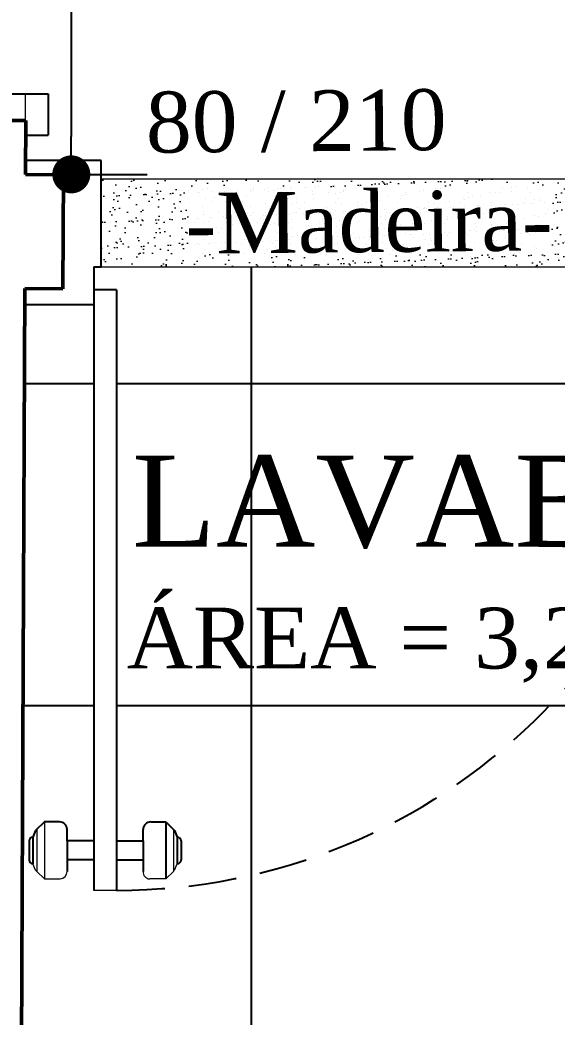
# Model space of a CAD drawing. Header units: millimetres. Extents: x 103208 to 171806, y -164 to 10038.
# Drawn here: x 109023.9 to 109094.6, y 7071 to 7202.2 of the extents above; entities that cross this region are included whole.
import ezdxf

# ---------------------------------------------------------------- set-up
doc = ezdxf.new("R2010")
doc.units = ezdxf.units.MM
doc.linetypes.add('HIDDEN', pattern=[9.525, 6.35, -3.175])
for name, color, linetype in [('ACESSORIOS', 2, 'Continuous'), ('Piso', 55, 'Continuous'), ('PORTAS', 3, 'Continuous'), ('Portas-Cotas', 2, 'Continuous'), ('Portas-Projeção', 55, 'HIDDEN')]:
    doc.layers.add(name, color=color, linetype=linetype)
for name, color, linetype, lineweight in [('Hachura', 1, 'Continuous', 9), ('Parede Baixa', 5, 'Continuous', 50), ('Pisos Externos', 15, 'Continuous', 9), ('Portas - Janelas', 2, 'Continuous', 20)]:
    doc.layers.add(name, color=color, linetype=linetype, lineweight=lineweight)
doc.styles.add('Valéria', font='romantic.ttf', dxfattribs={"height": 10})
doc.dimstyles.new('Cota - 50', dxfattribs={"dimtxt": 10, "dimasz": 5, "dimexe": 10, "dimexo": 20, "dimgap": 5, "dimtad": 1, "dimtxsty": 'Valéria', "dimblk": 'DOT', "dimcen": 0, "dimclrd": 12, "dimclre": 12, "dimclrt": 2, "dimazin": 2, "dimtfac": 1, "dimtix": 1, "dimtmove": 0, "dimatfit": 3, "dimldrblk": 'DOT', "dimfxl": 1, "dimarcsym": 0})

# ---------------------------------------------------------------- blocks, each defined once
blk = doc.blocks.new('_Dot')
at = {"color": 0, "linetype": 'ByBlock', "lineweight": -2}
blk.add_line((-0.5, 0), (-1, 0), dxfattribs=at)
at = {"color": 0, "linetype": 'ByBlock', "const_width": 0.5}
blk.add_lwpolyline([(-0.25, 0, 1), (0.25, 0, 1)], format="xyb", close=True, dxfattribs=at)
blk = doc.blocks.new('*D1116')
at = {"color": 12, "lineweight": -2, "transparency": 16777216}
for p, q in [((109030.06, 7281.42), (109040.66, 7281.42)), ((109030.66, 7276.42), (109030.66, 7186.87)), ((109029.86, 7181.87), (109040.66, 7181.87))]:
    blk.add_line(p, q, dxfattribs=at)
at = {"layer": 'Defpoints', "color": 0, "transparency": 16777216}
for p in [(109010.06, 7281.42, 9825), (109009.86, 7181.87, -114808.76), (109030.66, 7181.87)]:
    blk.add_point(p, dxfattribs=at)
at = {"color": 12, "lineweight": -2, "transparency": 16777216, "xscale": 5, "yscale": 5, "zscale": 5}
for p, rotation in [((109030.66, 7281.42), 90), ((109030.66, 7181.87), 270)]:
    blk.add_blockref('_Dot', p, dxfattribs=dict(at, rotation=rotation))
at = {"color": 2, "transparency": 16777216, "insert": (109020.55, 7231.65), "char_height": 10, "attachment_point": 5, "rotation": 90, "style": 'Valéria'}
blk.add_mtext('100', dxfattribs=at)

msp = doc.modelspace()

# ---------------------------------------------------------------- hatches: boundary and pattern name
at = {"layer": 'Piso'}
h = msp.add_hatch(dxfattribs=at)
h.set_pattern_fill('ANSI37', color=256, scale=13.333333, angle=-45)
h.set_pattern_definition([(360, (-5584.31, 0), (3e-14, 42.333333), []), (90, (-5584.31, 0), (-42.333333, 3e-14), [])])
h.paths.add_polyline_path([(109095.70724, 7072.53175), (109095.79851, 7075.19891), (109095.98094, 7077.86139), (109096.39393, 7080.43647), (109097.17967, 7082.92327), (109098.32123, 7085.26814), (109099.01208, 7086.27779), (109024.17195, 7086.27779), (109023.9537, 7040.4907), (109173.952, 7039.77573), (109173.95394, 7040.18322), (109168.88034, 7040.18322), (109168.88034, 7040.21474), (109168.88034, 7042.3697), (109168.50817, 7042.62279), (109168.20521, 7042.98917), (109168.15479, 7043.08973), (109168.07314, 7043.21812), (109167.89677, 7043.7113), (109167.80608, 7044.34001), (109167.83023, 7044.34119), (109167.83023, 7060.80629), (109167.89677, 7061.26758), (109168.07314, 7061.76076), (109168.34514, 7062.18846), (109168.5677, 7062.38213), (109168.66852, 7062.49607), (109169.14438, 7062.71883), (109169.42953, 7062.74204), (109169.60138, 7062.76099), (109169.83528, 7062.486), (109169.88208, 7062.01685), (109169.625, 7061.68095), (109169.50182, 7061.72366), (109169.45173, 7061.71914), (109169.40564, 7061.71061), (109169.30514, 7061.66357), (109169.20663, 7061.5952), (109169.18814, 7061.575), (109169.10318, 7061.47225), (109169.02867, 7061.35509), (109168.97867, 7061.25804), (109168.9159, 7061.08575), (109168.87678, 7060.91459), (109168.86224, 7060.79215), (109168.85396, 7060.61801), (109168.85396, 7045.30322), (109173.97835, 7045.30322), (109174.0828, 7067.21856), (109173.81808, 7067.21856), (109173.81808, 7064.26797), (109173.76723, 7064.22895), (109173.60723, 7064.02043), (109173.26383, 7063.97522), (109170.62357, 7063.97522), (109170.23704, 7064.27182), (109170.19183, 7064.61522), (109170.19183, 7065.80868), (109167.98394, 7065.80868), (109167.6358, 7065.80868), (109167.6358, 7068.13522), (109165.07183, 7068.13522), (109165.07183, 7047.29221), (109113.93984, 7047.29221), (109113.571, 7047.31868), (109111.2831, 7047.45155), (109108.68002, 7048.00622), (109106.1891, 7048.94376), (109103.86631, 7050.2431), (109101.76383, 7051.87505), (109099.92892, 7053.80294), (109098.40279, 7055.98345), (109097.21975, 7058.36758), (109096.40638, 7060.90176), (109095.98094, 7063.52905), (109095.79851, 7066.19153), (109095.70724, 7068.85869), (109095.69583, 7070.19305)])
h.paths.add_polyline_path([(109110.8053, 7093.8674), (109113.40305, 7094.09823), (109165.07183, 7094.09823), (109165.07183, 7086.27779), (109174.17365, 7086.27779), (109174.2304, 7098.18278), (109124.23032, 7098.28527), (109124.55407, 7166.20822), (109121.16469, 7166.21517), (109121.15987, 7163.86231), (109115.55937, 7163.86231, -0.403722264), (109036.61042, 7087.7019), (109033.61042, 7087.7019), (109033.61042, 7091.7019), (109030.11042, 7091.7019), (109030.11042, 7090.2019, -0.399201844), (109029.19048, 7089.2019), (109027.11042, 7089.2019), (109026.11042, 7090.2019), (109025.96397, 7090.34835), (109025.61042, 7091.2019, -0.414213562), (109025.11042, 7091.7019), (109025.11042, 7094.2019, -0.414213562), (109025.61042, 7094.7019), (109025.96397, 7095.55546), (109027.11042, 7096.7019), (109029.11042, 7096.7019, -0.414213562), (109030.11042, 7095.7019), (109030.11042, 7094.2019), (109033.61042, 7094.2019), (109033.61042, 7164.69205), (109024.54571, 7164.69205), (109024.17195, 7086.27779), (109099.01208, 7086.27779), (109099.79396, 7087.42049), (109101.5661, 7089.33389), (109103.59942, 7090.96705), (109105.85003, 7092.28474), (109108.26939, 7093.25852)])
h.paths.add_polyline_path([(109115.55937, 7163.86231), (109115.69322, 7163.86231), (109115.69322, 7169.69205), (109034.6104, 7169.69205), (109033.6104, 7169.69205), (109033.6104, 7166.69205), (109036.61042, 7166.69205), (109036.61042, 7094.2019), (109040.11042, 7094.2019), (109040.11042, 7095.7019, -0.414213562), (109041.11042, 7096.7019), (109043.11042, 7096.7019), (109044.25687, 7095.55546), (109044.61042, 7094.7019, -0.414213562), (109045.11042, 7094.2019), (109045.11042, 7091.7019, -0.414213562), (109044.61042, 7091.2019), (109044.61042, 7094.7019), (109044.25687, 7095.55546), (109044.11042, 7095.7019), (109044.11042, 7090.2019), (109043.11042, 7089.2019), (109041.06629, 7089.2019, -0.401060946), (109040.11042, 7090.03391), (109040.11042, 7091.7019), (109036.61042, 7091.7019), (109036.61042, 7087.7019, 0.403722264)])
h.paths.add_polyline_path([(109036.60034, 7108.69263), (109116.55301, 7108.69263), (109116.55301, 7151.79388), (109036.60034, 7151.79388)], flags=25)
at = {"layer": 'Pisos Externos'}
h = msp.add_hatch(dxfattribs=at)
h.set_pattern_fill('AR-SAND', color=256, scale=0.05, angle=45)
h.set_pattern_definition([(82.5, (11683.4656, -52.5813), (-1.786906744, 1.673767446), [0, -1.9304, 0, -2.159, 0, -2.06375]), (52.5, (11683.4656, -52.5813), (-0.94505464, 4.12366426), [0, -1.0414, 0, -1.7399, 0, -0.66675]), (12.5, (11682.361, -53.686), (2.79149913, 2.80166156), [0, -0.635, 0, -2.286, 0, -2.9845]), (2.5, (11682.361, -53.686), (1.91140555, 3.48775391), [0, -0.3175, 0, -1.4986, 0, -1.7145])])
h.paths.add_polyline_path([(109034.6104, 7181.2213), (109114.69164, 7181.2213), (109114.69164, 7171.2779), (109115.69322, 7171.2779), (109115.69322, 7169.69205), (109034.6104, 7169.69205)])

# ---------------------------------------------------------------- linework, layer by layer
at = {"layer": 'ACESSORIOS'}
for p, q in [((109024.65218, 7187.02295, 9825), (109027.59623, 7187.03887, 9825)), ((109024.62544, 7183.69205, -114808.76029), (109024.62544, 7181.83822, -114808.76029))]:
    msp.add_line(p, q, dxfattribs=at)
at = {"layer": 'ACESSORIOS', "color": 2, "linetype": 'Continuous'}
for p, q in [((109034.6104, 7183.69205, -114808.76029), (109024.62544, 7183.69205, -114808.76029)), ((109033.6104, 7164.69205, -114808.76029), (109024.54574, 7164.69205, -114808.76029))]:
    msp.add_line(p, q, dxfattribs=at)
at = {"layer": 'Hachura'}
for p, q in [((109114.69025, 7181.2213, -114808.76029), (109034.6104, 7181.2213, -114808.76029)), ((109034.6104, 7169.69205, -114808.76029), (109115.69322, 7169.69205, -114808.76029))]:
    msp.add_line(p, q, dxfattribs=at)
at = {"layer": 'Parede Baixa'}
for p, q in [((109009.62137, 7189.0226, 9825), (109024.66136, 7188.95091, 9825)), ((109024.62746, 7181.83822, 9825), (109024.66136, 7188.95091, 9825)), ((109024.62544, 7181.83822, -114808.76029), (109029.62744, 7181.82797, -114808.76029)), ((109029.55595, 7166.82808, -114808.76029), (109029.62744, 7181.82797, -114808.76029)), ((109023.52472, 6950.49139, -114808.76029), (109024.55594, 7166.83833, -114808.76029)), ((109024.55594, 7166.83833, -114808.76029), (109029.55595, 7166.82808, -114808.76029))]:
    msp.add_line(p, q, dxfattribs=at)
at = {"layer": 'PORTAS', "color": 2, "linetype": 'Continuous'}
for p, q in [((109015.56304, 7192.4455, 9825), (109027.59623, 7192.4455, 9825)), ((109027.59623, 7192.4455, 9825), (109027.59623, 7187.03887, 9825)), ((109034.6104, 7169.69205, -114808.76029), (109034.6104, 7183.69205, -114808.76029)), ((109033.6104, 7169.69205, -114808.76029), (109033.6104, 7164.69205, -114808.76029)), ((109033.6104, 7169.69205, -114808.76029), (109034.6104, 7169.69205, -114808.76029)), ((109036.6104, 7166.69205, -114808.76029), (109033.6104, 7166.69205, -114808.76029)), ((109033.61042, 7166.7019, -114808.76029), (109033.61042, 7087.7019, -114808.76029)), ((109036.61042, 7166.7019, -114808.76029), (109036.61042, 7087.7019, -114808.76029)), ((109027.11042, 7096.7019, -114808.76029), (109025.96397, 7095.55546, -114808.76029)), ((109027.04253, 7096.63402, -114808.76029), (109027.11042, 7096.56613, -114808.76029)), ((109029.11042, 7096.7019, -114808.76029), (109027.11042, 7096.7019, -114808.76029)), ((109041.11042, 7096.7019, -114808.76029), (109043.11042, 7096.7019, -114808.76029)), ((109043.11042, 7096.7019, -114808.76029), (109043.11042, 7089.2019, -114808.76029)), ((109043.11042, 7096.7019, -114808.76029), (109044.25687, 7095.55546, -114808.76029)), ((109025.96397, 7095.55546, -114808.76029), (109025.61042, 7094.7019, -114808.76029)), ((109030.11042, 7094.2019, -114808.76029), (109030.11042, 7095.7019, -114808.76029)), ((109040.11042, 7094.2019, -114808.76029), (109040.11042, 7095.7019, -114808.76029)), ((109044.25687, 7095.55546, -114808.76029), (109044.61042, 7094.7019, -114808.76029)), ((109025.11042, 7094.2019, -114808.76029), (109025.11042, 7091.7019, -114808.76029)), ((109025.61042, 7094.7019, -114808.76029), (109025.61042, 7091.2019, -114808.76029)), ((109033.61042, 7094.2019, -114808.76029), (109030.11042, 7094.2019, -114808.76029)), ((109030.11042, 7094.2019, -114808.76029), (109030.11042, 7091.7019, -114808.76029)), ((109036.61042, 7094.2019, -114808.76029), (109040.11042, 7094.2019, -114808.76029)), ((109040.11042, 7094.2019, -114808.76029), (109040.11042, 7091.7019, -114808.76029)), ((109044.61042, 7094.7019, -114808.76029), (109044.61042, 7091.2019, -114808.76029)), ((109045.11042, 7094.2019, -114808.76029), (109045.11042, 7091.7019, -114808.76029)), ((109033.61042, 7091.7019, -114808.76029), (109030.11042, 7091.7019, -114808.76029)), ((109030.11042, 7091.7019, -114808.76029), (109030.11042, 7090.2019, -114808.76029)), ((109036.61042, 7091.7019, -114808.76029), (109040.11042, 7091.7019, -114808.76029)), ((109040.11042, 7091.7019, -114808.76029), (109040.11042, 7090.2019, -114808.76029))]:
    msp.add_line(p, q, dxfattribs=at)
for centre, radius, start, end in [((109029.11042, 7095.7019, -114808.76029), 1, 0, 90), ((109041.11042, 7095.7019, -114808.76029), 1, 90, 180), ((109025.61042, 7094.2019, -114808.76029), 0.5, 90, 180), ((109044.61042, 7094.2019, -114808.76029), 0.5, 0, 90), ((109025.61042, 7091.7019, -114808.76029), 0.5, 180, 270), ((109044.61042, 7091.7019, -114808.76029), 0.5, 270, 0)]:
    msp.add_arc(centre, radius, start, end, dxfattribs=at)
at = {"layer": 'Portas - Janelas'}
for p, q in [((109024.6212, 7188.9511, 9825), (109024.6212, 7192.4511, 9825)), ((109025.96397, 7090.34835, -114808.76029), (109026.11042, 7090.2019, -114808.76029)), ((109026.11042, 7090.2019, -114808.76029), (109027.11042, 7089.2019, -114808.76029)), ((109044.11042, 7090.2019, -114808.76029), (109043.11042, 7089.2019, -114808.76029)), ((109027.11042, 7089.2019, -114808.76029), (109029.19048, 7089.2019, -114808.76029)), ((109043.11042, 7089.2019, -114808.76029), (109040.98083, 7089.2019, -114808.76029)), ((109036.61042, 7087.7019, -114808.76029), (109033.61042, 7087.7019, -114808.76029))]:
    msp.add_line(p, q, dxfattribs=at)
at = {"layer": 'Portas - Janelas', "color": 2, "linetype": 'Continuous'}
for p, q in [((109027.11042, 7096.7019, -114808.76029), (109027.11042, 7089.2019, -114808.76029)), ((109026.11042, 7095.7019, -114808.76029), (109026.11042, 7090.2019, -114808.76029)), ((109044.11042, 7095.7019, -114808.76029), (109044.11042, 7090.2019, -114808.76029)), ((109025.96397, 7090.34835, -114808.76029), (109025.61042, 7091.2019, -114808.76029)), ((109044.25687, 7090.34835, -114808.76029), (109044.61042, 7091.2019, -114808.76029))]:
    msp.add_line(p, q, dxfattribs=at)
at = {"layer": 'Portas - Janelas'}
for centre, radius, start, end in [((109029.124, 7090.1862, -114808.76029), 0.98654, 273.8639463, 0.9118479), ((109041.02356, 7090.11791, -114808.76029), 0.917, 174.744174, 267.3289999)]:
    msp.add_arc(centre, radius, start, end, dxfattribs=at)
at = {"layer": 'Portas-Projeção'}
msp.add_arc((109036.61042, 7166.7019, -114808.76029), 79, 270, 358.2477844, dxfattribs=at)

# ---------------------------------------------------------------- texts
at = {"layer": 'ACESSORIOS', "insert": (109076.39029, 7144.88855, -134458.76029), "char_height": 12, "attachment_point": 2, "style": 'Valéria'}
msp.add_mtext('LAVABO\\P{\\H0.6667x;ÁREA = 3,2 m²}', dxfattribs=at)
at = {"layer": 'Portas-Cotas', "insert": (109069.79488, 7182.25915, -104983.76029), "char_height": 8, "attachment_point": 5, "rotation": 0.5363777, "style": 'Valéria'}
msp.add_mtext('\\pxi-2.3669;80 / 210\\P\\pi0;-Madeira-', dxfattribs=at)

# ---------------------------------------------------------------- dimensions: what is measured, and where the dimension line sits
dim = msp.add_linear_dim(base=(109030.66427, 7181.86849), p1=(109010.0618, 7281.42412, 9825), p2=(109009.85773, 7181.86849, -114808.76029), angle=90, text='100', dimstyle='Cota - 50')
dim.commit()
dim.dimension.update_dxf_attribs({"geometry": '*D1116', "text_midpoint": (109020.55333, 7231.64631)})

doc.saveas('drawing.dxf')
